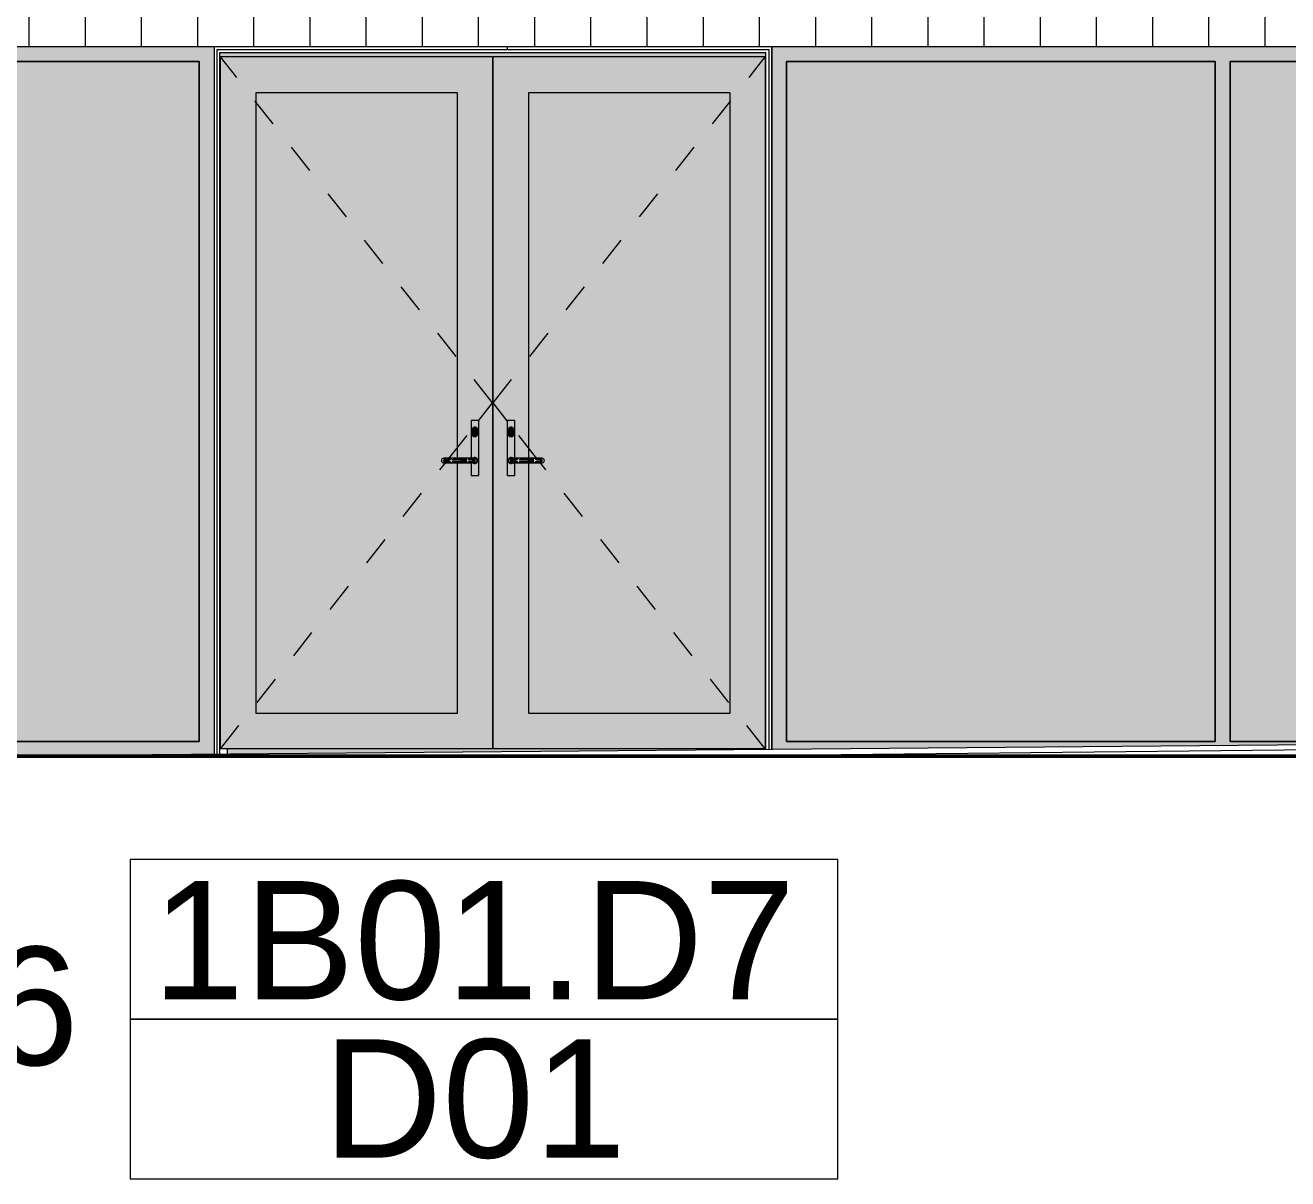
# Model space of a CAD drawing. Header units: metres. Extents: x -2362 to -2010, y -1 to 30.
# Drawn here: x -2330.793 to -2326.523, y 3.811 to 7.712 of the extents above; entities that cross this region are included whole.
import ezdxf

# ---------------------------------------------------------------- set-up
doc = ezdxf.new("R2010")
doc.units = ezdxf.units.M
doc.linetypes.add('AEC_Center', pattern=[0.024, 0.012, -0.004, 0.004, -0.004])
doc.linetypes.add('Dash Small', pattern=[0.009, 0.003, -0.0015, 0.003, -0.0015])
for name, color, linetype, lineweight in [('A-DETL', 90, 'Continuous', 50), ('A-DOOR', 31, 'Continuous', 5), ('A-DOOR-FRAM', 31, 'Continuous', 5), ('A-DOOR-GLAZ', 31, 'Continuous', 5), ('A-DOOR-IDEN', 31, 'Continuous', 5), ('A-FLOR', 192, 'Continuous', 5), ('A-FLOR-LEVL', 51, 'Continuous', 5), ('A-GLAZ', 151, 'Continuous', 5), ('A-GLAZ-IDEN', 152, 'Continuous', 5), ('A-WALL', 113, 'Continuous', 5), ('A-WALL-PATT', 111, 'Continuous', 5), ('S-BEAM', 12, 'Continuous', 5)]:
    doc.layers.add(name, color=color, linetype=linetype, lineweight=lineweight)
doc.styles.add('Arial_2', font='arial.ttf', dxfattribs={"height": 0.4})

# ---------------------------------------------------------------- blocks, each defined once
blk = doc.blocks.new('X_Door-Panel-Hinge-Standard - Standard-3272678-SOUTH EAST - PART B')
at = {"layer": 'A-DOOR'}
h = blk.add_hatch(color=256, dxfattribs=at)
h.paths.add_polyline_path([(-2348.109, 5.265), (-2347.5766, 5.265), (-2347.5766, 7.605), (-2348.4966, 7.605), (-2348.4966, 5.265), (-2348.2262, 5.265)])
h.paths.add_polyline_path([(-2347.6966, 5.385), (-2348.3766, 5.385), (-2348.3766, 6.2323), (-2348.4236, 6.2303), (-2348.4246, 6.19), (-2348.4496, 6.191), (-2348.4486, 6.375), (-2348.4236, 6.374), (-2348.4233, 6.2475), (-2348.4096, 6.2477), (-2348.3766, 6.2477), (-2348.3766, 7.485), (-2347.6966, 7.485), (-2347.6966, 5.4777)])
h.paths.add_polyline_path([(-2348.4366, 6.23), (-2348.4298, 6.2332), (-2348.4392, 6.2347), (-2348.4392, 6.2457), (-2348.4316, 6.2487), (-2348.4392, 6.2497), (-2348.4453, 6.245), (-2348.4463, 6.2374), (-2348.4416, 6.2313), (-2348.4392, 6.2303)])
h.paths.add_polyline_path([(-2348.4096, 6.2331), (-2348.4107, 6.2457), (-2348.4154, 6.24), (-2348.4107, 6.2343)])
h.paths.add_polyline_path([(-2348.4466, 6.343), (-2348.4468, 6.3501), (-2348.4469, 6.3456)])
at = {"layer": 'A-DOOR-GLAZ'}
h = blk.add_hatch(color=256, dxfattribs=at)
h.paths.add_polyline_path([(-2348.3434, 5.385), (-2347.6966, 5.385), (-2347.6966, 7.485), (-2348.3766, 7.485), (-2348.3766, 6.2477), (-2348.3318, 6.2468), (-2348.3283, 6.24), (-2348.3324, 6.2321), (-2348.3411, 6.2339), (-2348.3529, 6.2329), (-2348.3766, 6.2323), (-2348.3766, 5.385)])
h.paths.add_polyline_path([(-2348.3586, 6.2331), (-2348.3529, 6.24), (-2348.3586, 6.244), (-2348.3586, 6.2343)])
at = {"layer": 'A-DOOR', "linetype": 'Dash Small'}
for p, q in [((-2348.4966, 6.435), (-2347.5766, 7.605)), ((-2348.4491, 6.3745), (-2348.4966, 6.435)), ((-2348.3485, 6.2466), (-2348.4236, 6.3422)), ((-2347.5766, 5.265), (-2348.3382, 6.2336))]:
    blk.add_line(p, q, dxfattribs=at)
at = {"layer": 'A-DOOR'}
for p, q in [((-2348.4966, 5.265), (-2348.4966, 7.605)), ((-2347.5766, 7.605), (-2348.4966, 7.605)), ((-2347.5766, 7.605), (-2347.5766, 5.265)), ((-2348.3766, 7.485), (-2347.6966, 7.485)), ((-2348.3766, 6.2477), (-2348.3766, 7.485)), ((-2347.6966, 7.485), (-2347.6966, 5.385)), ((-2348.3766, 5.385), (-2348.3766, 6.2326)), ((-2347.6966, 5.385), (-2348.3766, 5.385)), ((-2347.5766, 5.265), (-2348.4966, 5.265))]:
    blk.add_line(p, q, dxfattribs=at)
blk = doc.blocks.new('X_Door-Panel-Hinge-Standard - Standard-3272745-SOUTH EAST - PART B')
at = {"layer": 'A-DOOR'}
h = blk.add_hatch(color=256, dxfattribs=at)
h.paths.add_polyline_path([(-2329.592, 5.265), (-2329.2126, 5.265), (-2329.2126, 7.605), (-2330.1326, 7.605), (-2330.1326, 5.265), (-2329.7092, 5.265)])
h.paths.add_polyline_path([(-2329.3326, 5.385), (-2330.0126, 5.385), (-2330.0126, 7.485), (-2329.3326, 7.485), (-2329.3326, 6.2477), (-2329.2856, 6.2479), (-2329.2846, 6.375), (-2329.2596, 6.374), (-2329.2606, 6.19), (-2329.2856, 6.191), (-2329.2868, 6.2324), (-2329.2996, 6.2323), (-2329.3326, 6.23), (-2329.3326, 5.4777)])
h.paths.add_polyline_path([(-2329.2726, 6.23), (-2329.2655, 6.2329), (-2329.2626, 6.24), (-2329.2655, 6.2471), (-2329.2726, 6.25), (-2329.2794, 6.2468), (-2329.27, 6.2453), (-2329.2701, 6.2343), (-2329.2776, 6.2313), (-2329.2752, 6.2303)])
h.paths.add_polyline_path([(-2329.2996, 6.2331), (-2329.2939, 6.24), (-2329.2996, 6.244), (-2329.2996, 6.2343)])
h.paths.add_polyline_path([(-2329.2676, 6.3223), (-2329.2629, 6.3284), (-2329.2655, 6.3259), (-2329.2667, 6.3239)])
h.paths.add_polyline_path([(-2329.2826, 6.343), (-2329.2831, 6.353), (-2329.2828, 6.3456)])
h.paths.add_polyline_path([(-2329.2639, 6.348), (-2329.27, 6.3527), (-2329.27, 6.3505), (-2329.2655, 6.3487)])
at = {"layer": 'A-DOOR-GLAZ'}
h = blk.add_hatch(color=256, dxfattribs=at)
h.paths.add_polyline_path([(-2329.8263, 5.385), (-2329.3326, 5.385), (-2329.3326, 6.2323), (-2329.3774, 6.2332), (-2329.3809, 6.24), (-2329.3768, 6.2479), (-2329.3681, 6.2461), (-2329.3563, 6.2471), (-2329.3326, 6.2477), (-2329.3326, 7.485), (-2330.0126, 7.485), (-2330.0126, 5.385)])
h.paths.add_polyline_path([(-2329.3506, 6.2331), (-2329.3516, 6.2457), (-2329.3563, 6.24), (-2329.3516, 6.2343)])
at = {"layer": 'A-DOOR', "linetype": 'Dash Small'}
for p, q in [((-2329.2126, 6.435), (-2330.1326, 7.605)), ((-2329.2601, 6.3745), (-2329.2126, 6.435)), ((-2329.3607, 6.2466), (-2329.2856, 6.3422)), ((-2330.1326, 5.265), (-2329.371, 6.2336))]:
    blk.add_line(p, q, dxfattribs=at)
at = {"layer": 'A-DOOR'}
for p, q in [((-2330.1326, 5.265), (-2330.1326, 7.605)), ((-2329.2126, 7.605), (-2330.1326, 7.605)), ((-2329.2126, 7.605), (-2329.2126, 5.265)), ((-2330.0126, 5.385), (-2330.0126, 7.485)), ((-2330.0126, 7.485), (-2329.3326, 7.485)), ((-2329.3326, 7.485), (-2329.3326, 6.2477)), ((-2329.3326, 6.2326), (-2329.3326, 5.385)), ((-2329.3326, 5.385), (-2330.0126, 5.385)), ((-2329.2126, 5.265), (-2330.1326, 5.265))]:
    blk.add_line(p, q, dxfattribs=at)
blk = doc.blocks.new('X_Door-Frame-Wood - Standard-V9-SOUTH EAST - PART B')
at = {"layer": 'A-DOOR-FRAM'}
for p, q in [((-2330.1546, 7.64), (-2330.1546, 5.2475)), ((-2330.1346, 5.2476), (-2330.1346, 7.62)), ((-2330.1346, 7.62), (-2328.2886, 7.62)), ((-2328.2886, 5.2635), (-2328.2886, 7.62)), ((-2328.2686, 7.64), (-2328.2686, 5.2636)), ((-2330.1096, 5.2478), (-2330.1096, 5.265))]:
    blk.add_line(p, q, dxfattribs=at)
blk = doc.blocks.new('X_Door-Handle-Lockwood 4800 Series Lever - Standard-764996-SOUTH EAST - PART B')
at = {"layer": 'A-DOOR'}
h = blk.add_hatch(color=256, dxfattribs=at)
h.paths.add_polyline_path([(-2329.2596, 6.374), (-2329.2655, 6.3239), (-2329.2726, 6.321), (-2329.2797, 6.3239), (-2329.2826, 6.331), (-2329.2828, 6.3456), (-2329.2813, 6.348), (-2329.2752, 6.3527), (-2329.2676, 6.3517), (-2329.2626, 6.3485), (-2329.2621, 6.3527)])
h.paths.add_polyline_path([(-2329.2606, 6.19), (-2329.2596, 6.191), (-2329.2606, 6.375), (-2329.2856, 6.374), (-2329.2856, 6.2475), (-2329.2776, 6.2487), (-2329.27, 6.2497), (-2329.2639, 6.245), (-2329.2629, 6.2374), (-2329.2676, 6.2313), (-2329.2752, 6.2303), (-2329.2856, 6.2325), (-2329.2846, 6.19)])
for points in [[(-2329.2726, 6.321), (-2329.2676, 6.3223), (-2329.2626, 6.331), (-2329.2639, 6.348), (-2329.2752, 6.3527), (-2329.2823, 6.3456), (-2329.2823, 6.3284), (-2329.2776, 6.3223)], [(-2329.3576, 6.24), (-2329.3546, 6.2421), (-2329.3506, 6.2469), (-2329.3776, 6.2463), (-2329.3809, 6.24), (-2329.3585, 6.24)], [(-2329.3768, 6.2321), (-2329.3699, 6.2337), (-2329.3576, 6.2329), (-2329.3516, 6.2343), (-2329.3585, 6.24), (-2329.3809, 6.24), (-2329.3774, 6.2332)], [(-2329.2996, 6.24), (-2329.2996, 6.2477), (-2329.3506, 6.2457), (-2329.3506, 6.24)], [(-2329.2996, 6.2323), (-2329.2996, 6.24), (-2329.3506, 6.2379), (-2329.3506, 6.2323)], [(-2329.2892, 6.2321), (-2329.2701, 6.2343), (-2329.2693, 6.24), (-2329.2956, 6.2379), (-2329.2996, 6.2331), (-2329.2933, 6.2325)], [(-2329.2881, 6.24), (-2329.2693, 6.24), (-2329.2701, 6.2457), (-2329.2933, 6.2475), (-2329.2985, 6.2457), (-2329.2939, 6.24)]]:
    blk.add_hatch(color=256, dxfattribs=at).paths.add_polyline_path(points)
for p, q in [((-2329.2856, 6.374), (-2329.2856, 6.2475)), ((-2329.2606, 6.375), (-2329.2846, 6.375)), ((-2329.2596, 6.191), (-2329.2596, 6.374)), ((-2329.2826, 6.343), (-2329.2826, 6.331)), ((-2329.2626, 6.331), (-2329.2626, 6.343)), ((-2329.2996, 6.248), (-2329.3506, 6.248)), ((-2329.3506, 6.232), (-2329.2996, 6.232)), ((-2329.2856, 6.2325), (-2329.2856, 6.191)), ((-2329.2846, 6.19), (-2329.2606, 6.19))]:
    blk.add_line(p, q, dxfattribs=at)
at = {"layer": 'A-DOOR', "flags": 128}
for points in [[(-2329.3506, 6.248), (-2329.3517, 6.248), (-2329.3528, 6.248), (-2329.3538, 6.248), (-2329.3549, 6.248), (-2329.356, 6.248), (-2329.357, 6.248), (-2329.3581, 6.248), (-2329.3591, 6.248), (-2329.3601, 6.248), (-2329.3611, 6.248), (-2329.3621, 6.248), (-2329.3631, 6.248), (-2329.364, 6.248), (-2329.3649, 6.248), (-2329.3658, 6.248), (-2329.3667, 6.248), (-2329.3676, 6.248), (-2329.3684, 6.248), (-2329.3692, 6.248), (-2329.37, 6.248), (-2329.3707, 6.248), (-2329.3714, 6.248), (-2329.3721, 6.248), (-2329.3727, 6.248), (-2329.3733, 6.248), (-2329.3739, 6.248), (-2329.3744, 6.248), (-2329.3749, 6.248), (-2329.3753, 6.248), (-2329.3758, 6.248), (-2329.3761, 6.248), (-2329.3765, 6.248), (-2329.3767, 6.248), (-2329.377, 6.248), (-2329.3772, 6.248), (-2329.3774, 6.248), (-2329.3775, 6.248), (-2329.3776, 6.248), (-2329.3776, 6.248)], [(-2329.2726, 6.248), (-2329.2726, 6.248), (-2329.2727, 6.248), (-2329.2728, 6.248), (-2329.2729, 6.248), (-2329.2731, 6.248), (-2329.2734, 6.248), (-2329.2736, 6.248), (-2329.274, 6.248), (-2329.2743, 6.248), (-2329.2747, 6.248), (-2329.2752, 6.248), (-2329.2756, 6.248), (-2329.2762, 6.248), (-2329.2767, 6.248), (-2329.2773, 6.248), (-2329.2779, 6.248), (-2329.2786, 6.248), (-2329.2793, 6.248), (-2329.28, 6.248), (-2329.2808, 6.248), (-2329.2816, 6.248), (-2329.2824, 6.248), (-2329.2832, 6.248), (-2329.2841, 6.248), (-2329.285, 6.248), (-2329.2859, 6.248), (-2329.2869, 6.248), (-2329.2878, 6.248), (-2329.2888, 6.248), (-2329.2898, 6.248), (-2329.2908, 6.248), (-2329.2919, 6.248), (-2329.2929, 6.248), (-2329.2939, 6.248), (-2329.295, 6.248), (-2329.2961, 6.248), (-2329.2971, 6.248), (-2329.2982, 6.248), (-2329.2993, 6.248), (-2329.2996, 6.248)], [(-2329.3776, 6.232), (-2329.3776, 6.232), (-2329.3775, 6.232), (-2329.3774, 6.232), (-2329.3772, 6.232), (-2329.3771, 6.232), (-2329.3768, 6.232), (-2329.3765, 6.232), (-2329.3762, 6.232), (-2329.3759, 6.232), (-2329.3755, 6.232), (-2329.375, 6.232), (-2329.3745, 6.232), (-2329.374, 6.232), (-2329.3735, 6.232), (-2329.3729, 6.232), (-2329.3723, 6.232), (-2329.3716, 6.232), (-2329.3709, 6.232), (-2329.3702, 6.232), (-2329.3694, 6.232), (-2329.3686, 6.232), (-2329.3678, 6.232), (-2329.367, 6.232), (-2329.3661, 6.232), (-2329.3652, 6.232), (-2329.3643, 6.232), (-2329.3633, 6.232), (-2329.3624, 6.232), (-2329.3614, 6.232), (-2329.3604, 6.232), (-2329.3594, 6.232), (-2329.3583, 6.232), (-2329.3573, 6.232), (-2329.3562, 6.232), (-2329.3552, 6.232), (-2329.3541, 6.232), (-2329.353, 6.232), (-2329.352, 6.232), (-2329.3509, 6.232), (-2329.3506, 6.232)], [(-2329.2996, 6.232), (-2329.2985, 6.232), (-2329.2974, 6.232), (-2329.2964, 6.232), (-2329.2953, 6.232), (-2329.2942, 6.232), (-2329.2932, 6.232), (-2329.2921, 6.232), (-2329.2911, 6.232), (-2329.2901, 6.232), (-2329.2891, 6.232), (-2329.2881, 6.232), (-2329.2871, 6.232), (-2329.2862, 6.232), (-2329.2853, 6.232), (-2329.2843, 6.232), (-2329.2835, 6.232), (-2329.2826, 6.232), (-2329.2818, 6.232), (-2329.281, 6.232), (-2329.2802, 6.232), (-2329.2795, 6.232), (-2329.2788, 6.232), (-2329.2781, 6.232), (-2329.2775, 6.232), (-2329.2769, 6.232), (-2329.2763, 6.232), (-2329.2758, 6.232), (-2329.2753, 6.232), (-2329.2748, 6.232), (-2329.2744, 6.232), (-2329.2741, 6.232), (-2329.2737, 6.232), (-2329.2734, 6.232), (-2329.2732, 6.232), (-2329.273, 6.232), (-2329.2728, 6.232), (-2329.2727, 6.232), (-2329.2726, 6.232), (-2329.2726, 6.232)]]:
    blk.add_lwpolyline(points, dxfattribs=at)
at = {"layer": 'A-DOOR'}
for centre, radius, start, end in [((-2329.2846, 6.374), 0.001, 90, 180), ((-2329.2606, 6.374), 0.001, 0, 90), ((-2329.2726, 6.343), 0.01, 360, 180), ((-2329.2726, 6.331), 0.01, 180, 0), ((-2329.2726, 6.331), 0.01, 195, 210), ((-2329.2726, 6.343), 0.01, 0, 120), ((-2329.2726, 6.331), 0.01, 240, 300), ((-2329.2726, 6.331), 0.01, 315, 0), ((-2329.2726, 6.343), 0.01, 0, 15), ((-2329.2726, 6.343), 0.01, 0, 15), ((-2329.3776, 6.24), 0.008, 90, 270), ((-2329.3776, 6.24), 0.008, 90, 180), ((-2329.3776, 6.24), 0.008, 180, 270), ((-2329.2726, 6.24), 0.01, 0, 135), ((-2329.2726, 6.24), 0.01, 225, 0), ((-2329.2726, 6.24), 0.008, 0, 120), ((-2329.2726, 6.24), 0.008, 240, 0), ((-2329.2726, 6.24), 0.008, 270, 90), ((-2329.2846, 6.191), 0.001, 180, 270), ((-2329.2606, 6.191), 0.001, 270, 0)]:
    blk.add_arc(centre, radius, start, end, dxfattribs=at)
blk = doc.blocks.new('X_Door-Handle-Lockwood 4800 Series Lever - Standard-765406-SOUTH EAST - PART B')
at = {"layer": 'A-DOOR'}
h = blk.add_hatch(color=256, dxfattribs=at)
h.paths.add_polyline_path([(-2348.4236, 6.374), (-2348.4296, 6.3239), (-2348.4366, 6.321), (-2348.4437, 6.3239), (-2348.4466, 6.331), (-2348.4476, 6.3527), (-2348.4453, 6.348), (-2348.4392, 6.3527), (-2348.4316, 6.3517), (-2348.4266, 6.3485), (-2348.4261, 6.3527)])
h.paths.add_polyline_path([(-2348.4246, 6.19), (-2348.4236, 6.191), (-2348.4236, 6.2325), (-2348.4316, 6.2313), (-2348.4392, 6.2303), (-2348.4453, 6.235), (-2348.4463, 6.2426), (-2348.4416, 6.2487), (-2348.434, 6.2497), (-2348.4236, 6.2475), (-2348.4246, 6.375), (-2348.4496, 6.374), (-2348.4486, 6.19)])
for points in [[(-2348.4366, 6.321), (-2348.4316, 6.3223), (-2348.4266, 6.331), (-2348.428, 6.348), (-2348.434, 6.3527), (-2348.4453, 6.348), (-2348.4466, 6.343), (-2348.4466, 6.331), (-2348.4416, 6.3223)], [(-2348.4211, 6.24), (-2348.4137, 6.2421), (-2348.4096, 6.2469), (-2348.4298, 6.2468), (-2348.4392, 6.2457), (-2348.4399, 6.24), (-2348.4271, 6.24)], [(-2348.42, 6.2321), (-2348.4107, 6.2343), (-2348.4154, 6.24), (-2348.4399, 6.24), (-2348.4392, 6.2343), (-2348.4211, 6.2322)], [(-2348.3586, 6.24), (-2348.3586, 6.2477), (-2348.4096, 6.2457), (-2348.4096, 6.24)], [(-2348.3586, 6.2323), (-2348.3586, 6.24), (-2348.4096, 6.2379), (-2348.4096, 6.2323)], [(-2348.3324, 6.2321), (-2348.3283, 6.24), (-2348.3546, 6.2379), (-2348.3586, 6.2331), (-2348.3347, 6.2331)], [(-2348.3472, 6.24), (-2348.3283, 6.24), (-2348.3324, 6.2479), (-2348.3393, 6.2463), (-2348.3507, 6.2472), (-2348.3576, 6.2457), (-2348.3507, 6.24)]]:
    blk.add_hatch(color=256, dxfattribs=at).paths.add_polyline_path(points)
for p, q in [((-2348.4496, 6.374), (-2348.4496, 6.191)), ((-2348.4246, 6.375), (-2348.4486, 6.375)), ((-2348.4236, 6.2475), (-2348.4236, 6.374)), ((-2348.4466, 6.343), (-2348.4466, 6.331)), ((-2348.4266, 6.331), (-2348.4266, 6.343)), ((-2348.3586, 6.248), (-2348.4096, 6.248)), ((-2348.4236, 6.191), (-2348.4236, 6.2325)), ((-2348.4096, 6.232), (-2348.3586, 6.232)), ((-2348.4486, 6.19), (-2348.4246, 6.19))]:
    blk.add_line(p, q, dxfattribs=at)
at = {"layer": 'A-DOOR', "flags": 128}
for points in [[(-2348.4096, 6.248), (-2348.4107, 6.248), (-2348.4118, 6.248), (-2348.4129, 6.248), (-2348.4139, 6.248), (-2348.415, 6.248), (-2348.4161, 6.248), (-2348.4171, 6.248), (-2348.4181, 6.248), (-2348.4191, 6.248), (-2348.4202, 6.248), (-2348.4211, 6.248), (-2348.4221, 6.248), (-2348.4231, 6.248), (-2348.424, 6.248), (-2348.4249, 6.248), (-2348.4258, 6.248), (-2348.4266, 6.248), (-2348.4274, 6.248), (-2348.4282, 6.248), (-2348.429, 6.248), (-2348.4297, 6.248), (-2348.4304, 6.248), (-2348.4311, 6.248), (-2348.4318, 6.248), (-2348.4324, 6.248), (-2348.4329, 6.248), (-2348.4334, 6.248), (-2348.4339, 6.248), (-2348.4344, 6.248), (-2348.4348, 6.248), (-2348.4352, 6.248), (-2348.4355, 6.248), (-2348.4358, 6.248), (-2348.436, 6.248), (-2348.4362, 6.248), (-2348.4364, 6.248), (-2348.4365, 6.248), (-2348.4366, 6.248), (-2348.4366, 6.248)], [(-2348.3316, 6.248), (-2348.3317, 6.248), (-2348.3317, 6.248), (-2348.3318, 6.248), (-2348.332, 6.248), (-2348.3322, 6.248), (-2348.3324, 6.248), (-2348.3327, 6.248), (-2348.333, 6.248), (-2348.3334, 6.248), (-2348.3338, 6.248), (-2348.3342, 6.248), (-2348.3347, 6.248), (-2348.3352, 6.248), (-2348.3358, 6.248), (-2348.3364, 6.248), (-2348.337, 6.248), (-2348.3376, 6.248), (-2348.3383, 6.248), (-2348.3391, 6.248), (-2348.3398, 6.248), (-2348.3406, 6.248), (-2348.3414, 6.248), (-2348.3423, 6.248), (-2348.3432, 6.248), (-2348.344, 6.248), (-2348.345, 6.248), (-2348.3459, 6.248), (-2348.3469, 6.248), (-2348.3479, 6.248), (-2348.3489, 6.248), (-2348.3499, 6.248), (-2348.3509, 6.248), (-2348.3519, 6.248), (-2348.353, 6.248), (-2348.354, 6.248), (-2348.3551, 6.248), (-2348.3562, 6.248), (-2348.3573, 6.248), (-2348.3583, 6.248), (-2348.3586, 6.248)], [(-2348.4366, 6.232), (-2348.4366, 6.232), (-2348.4365, 6.232), (-2348.4364, 6.232), (-2348.4363, 6.232), (-2348.4361, 6.232), (-2348.4359, 6.232), (-2348.4356, 6.232), (-2348.4353, 6.232), (-2348.4349, 6.232), (-2348.4345, 6.232), (-2348.4341, 6.232), (-2348.4336, 6.232), (-2348.4331, 6.232), (-2348.4325, 6.232), (-2348.4319, 6.232), (-2348.4313, 6.232), (-2348.4306, 6.232), (-2348.4299, 6.232), (-2348.4292, 6.232), (-2348.4284, 6.232), (-2348.4277, 6.232), (-2348.4268, 6.232), (-2348.426, 6.232), (-2348.4251, 6.232), (-2348.4242, 6.232), (-2348.4233, 6.232), (-2348.4224, 6.232), (-2348.4214, 6.232), (-2348.4204, 6.232), (-2348.4194, 6.232), (-2348.4184, 6.232), (-2348.4174, 6.232), (-2348.4163, 6.232), (-2348.4153, 6.232), (-2348.4142, 6.232), (-2348.4132, 6.232), (-2348.4121, 6.232), (-2348.411, 6.232), (-2348.4099, 6.232), (-2348.4096, 6.232)], [(-2348.3586, 6.232), (-2348.3576, 6.232), (-2348.3565, 6.232), (-2348.3554, 6.232), (-2348.3543, 6.232), (-2348.3533, 6.232), (-2348.3522, 6.232), (-2348.3512, 6.232), (-2348.3501, 6.232), (-2348.3491, 6.232), (-2348.3481, 6.232), (-2348.3471, 6.232), (-2348.3462, 6.232), (-2348.3452, 6.232), (-2348.3443, 6.232), (-2348.3434, 6.232), (-2348.3425, 6.232), (-2348.3417, 6.232), (-2348.3408, 6.232), (-2348.34, 6.232), (-2348.3393, 6.232), (-2348.3385, 6.232), (-2348.3378, 6.232), (-2348.3372, 6.232), (-2348.3365, 6.232), (-2348.3359, 6.232), (-2348.3354, 6.232), (-2348.3348, 6.232), (-2348.3343, 6.232), (-2348.3339, 6.232), (-2348.3335, 6.232), (-2348.3331, 6.232), (-2348.3328, 6.232), (-2348.3325, 6.232), (-2348.3322, 6.232), (-2348.332, 6.232), (-2348.3319, 6.232), (-2348.3317, 6.232), (-2348.3317, 6.232), (-2348.3316, 6.232)]]:
    blk.add_lwpolyline(points, dxfattribs=at)
at = {"layer": 'A-DOOR'}
for centre, radius, start, end in [((-2348.4486, 6.374), 0.001, 90, 180), ((-2348.4246, 6.374), 0.001, 0, 90), ((-2348.4366, 6.343), 0.01, 0, 180), ((-2348.4366, 6.343), 0.01, 60, 180), ((-2348.4366, 6.343), 0.01, 165, 180), ((-2348.4366, 6.343), 0.01, 165, 180), ((-2348.4366, 6.331), 0.01, 180, 0), ((-2348.4366, 6.331), 0.01, 180, 225), ((-2348.4366, 6.331), 0.01, 240, 300), ((-2348.4366, 6.343), 0.01, 0, 30), ((-2348.4366, 6.331), 0.01, 330, 345), ((-2348.4366, 6.343), 0.01, 0, 15), ((-2348.4366, 6.343), 0.01, 0, 15), ((-2348.4366, 6.24), 0.01, 45, 180), ((-2348.4366, 6.24), 0.01, 180, 315), ((-2348.4366, 6.24), 0.008, 90, 270), ((-2348.4366, 6.24), 0.008, 60, 180), ((-2348.4366, 6.24), 0.008, 180, 300), ((-2348.3316, 6.24), 0.008, 270, 90), ((-2348.3316, 6.24), 0.008, 0, 90), ((-2348.3316, 6.24), 0.008, 270, 0), ((-2348.4486, 6.191), 0.001, 180, 270), ((-2348.4246, 6.191), 0.001, 270, 0)]:
    blk.add_arc(centre, radius, start, end, dxfattribs=at)
blk = doc.blocks.new('Structural Framing 26 - Structural Framing 26-1480178-SOUTH EAST - PART B')
at = {"layer": 'S-BEAM'}
h = blk.add_hatch(color=256, dxfattribs=at)
h.paths.add_polyline_path([(-2329.2126, 7.6), (-2329.2106, 7.6), (-2329.2106, 7.605), (-2328.2906, 7.605), (-2328.2906, 7.62), (-2330.1346, 7.62), (-2330.1326, 7.605), (-2329.2126, 7.605)])
h.paths.add_polyline_path([(-2349.4186, 7.6), (-2349.4186, 7.605), (-2348.4986, 7.605), (-2348.4966, 7.605), (-2347.5766, 7.605), (-2347.5766, 7.62), (-2349.4206, 7.62), (-2349.4206, 7.6)])
h.paths.add_polyline_path([(-2308.9167, 7.6), (-2308.9187, 7.62), (-2310.7627, 7.62), (-2310.7607, 7.605), (-2309.8407, 7.605), (-2309.8387, 7.605), (-2308.9187, 7.605), (-2308.9187, 7.6)])
for p, q in [((-2330.1323, 7.6), (-2330.1348, 7.6)), ((-2329.2103, 7.6), (-2329.2129, 7.6)), ((-2328.2884, 7.6), (-2328.2909, 7.6))]:
    blk.add_line(p, q, dxfattribs=at)
blk = doc.blocks.new('Window Unit_4 Bay - 2400x3050-3455446-SOUTH EAST - PART B')
at = {"layer": 'A-GLAZ'}
h = blk.add_hatch(color=256, dxfattribs=at)
h.paths.add_polyline_path([(-2328.2686, 5.2636), (-2325.2436, 5.29), (-2325.2436, 7.59), (-2323.8186, 7.59), (-2323.8186, 5.3018), (-2323.7686, 5.3022), (-2323.7686, 7.59), (-2322.3186, 7.59), (-2322.3186, 5.3146), (-2322.2686, 5.3151), (-2322.2686, 7.64), (-2328.2686, 7.64), (-2328.2686, 5.29)])
h.paths.add_polyline_path([(-2325.8417, 5.29), (-2326.7186, 5.29), (-2326.7186, 7.59), (-2325.2936, 7.59), (-2325.2936, 5.29), (-2325.6073, 5.29)])
h.paths.add_polyline_path([(-2327.4824, 5.29), (-2328.2186, 5.29), (-2328.2186, 7.59), (-2326.7686, 7.59), (-2326.7686, 5.29), (-2327.0136, 5.29)])
h = blk.add_hatch(color=256, dxfattribs=at)
h.paths.add_polyline_path([(-2328.2186, 5.29), (-2326.7686, 5.29), (-2326.7686, 7.59), (-2328.2186, 7.59), (-2328.2186, 5.34)])
h.paths.add_polyline_path([(-2326.7186, 5.29), (-2325.2936, 5.29), (-2325.2936, 7.59), (-2326.7186, 7.59), (-2326.7186, 5.34)])
h.paths.add_polyline_path([(-2325.2436, 5.29), (-2324.9334, 5.2922), (-2323.8186, 5.3018), (-2323.8186, 7.59), (-2325.2436, 7.59), (-2325.2436, 5.34)])
h.paths.add_polyline_path([(-2323.7686, 5.3022), (-2322.3186, 5.3146), (-2322.3186, 7.59), (-2323.7686, 7.59), (-2323.7686, 5.34)])
for p, q in [((-2328.2686, 5.2636), (-2328.2686, 7.64)), ((-2328.2186, 7.59), (-2328.2186, 5.29)), ((-2328.2186, 7.59), (-2326.7686, 7.59)), ((-2326.7686, 7.59), (-2328.2186, 7.59)), ((-2328.2186, 5.29), (-2328.2186, 7.59)), ((-2326.7686, 5.29), (-2326.7686, 7.59)), ((-2326.7686, 7.59), (-2326.7686, 5.29)), ((-2326.7186, 7.59), (-2326.7186, 5.29)), ((-2326.7186, 7.59), (-2325.2936, 7.59)), ((-2325.2936, 7.59), (-2326.7186, 7.59)), ((-2326.7186, 5.29), (-2326.7186, 7.59)), ((-2328.2186, 5.29), (-2326.7686, 5.29)), ((-2326.7686, 5.29), (-2328.2186, 5.29)), ((-2326.7186, 5.29), (-2325.2936, 5.29)), ((-2325.2936, 5.29), (-2326.7186, 5.29))]:
    blk.add_line(p, q, dxfattribs=at)
blk = doc.blocks.new('Window Unit_1 Bay - 2400x1550-3460193-SOUTH EAST - PART B')
at = {"layer": 'A-GLAZ'}
h = blk.add_hatch(color=256, dxfattribs=at)
h.paths.add_polyline_path([(-2331.7046, 5.24), (-2330.7639, 5.2422), (-2330.1546, 5.2475), (-2330.1546, 7.64), (-2331.7046, 7.64), (-2331.7046, 5.2837)])
h.paths.add_polyline_path([(-2330.7639, 5.29), (-2331.6546, 5.29), (-2331.6546, 7.59), (-2330.2046, 7.59), (-2330.2046, 5.29), (-2330.2951, 5.29)])
blk.add_hatch(color=256, dxfattribs=at).paths.add_polyline_path([(-2330.7639, 5.29), (-2330.2046, 5.29), (-2330.2046, 7.59), (-2331.6546, 7.59), (-2331.6546, 5.29), (-2330.9983, 5.29)])
for p, q in [((-2331.7046, 5.24), (-2331.7046, 7.64)), ((-2330.1546, 7.64), (-2330.1546, 5.2475)), ((-2331.6546, 7.59), (-2331.6546, 5.29)), ((-2331.6546, 7.59), (-2330.2046, 7.59)), ((-2330.2046, 7.59), (-2331.6546, 7.59)), ((-2331.6546, 5.29), (-2331.6546, 7.59)), ((-2330.2046, 5.29), (-2330.2046, 7.59)), ((-2330.2046, 7.59), (-2330.2046, 5.29)), ((-2331.6546, 5.29), (-2330.2046, 5.29)), ((-2330.2046, 5.29), (-2331.6546, 5.29))]:
    blk.add_line(p, q, dxfattribs=at)
blk = doc.blocks.new('AA_DOOR_MARK _ TYPE MARK_HA2 - Mark _ Type Mark-1751130-SOUTH EAST - PART B')
at = {"layer": 'A-DOOR-IDEN'}
for p, q in [((-2328.0449, 4.891), (-2330.4388, 4.891)), ((-2330.4388, 4.891), (-2330.4388, 4.351)), ((-2328.0449, 4.351), (-2328.0449, 4.891)), ((-2330.4388, 4.351), (-2328.0449, 4.351)), ((-2328.0449, 4.351), (-2330.4388, 4.351)), ((-2330.4388, 4.351), (-2330.4388, 3.811)), ((-2328.0449, 3.811), (-2328.0449, 4.351)), ((-2330.4388, 3.811), (-2328.0449, 3.811))]:
    blk.add_line(p, q, dxfattribs=at)

msp = doc.modelspace()

# ---------------------------------------------------------------- hatches: boundary and pattern name
at = {"layer": 'A-WALL'}
h = msp.add_hatch(color=256, dxfattribs=at)
h.paths.add_polyline_path([(-2348.109, 5.24), (-2347.6874, 5.24), (-2347.6874, 5.265), (-2348.4966, 5.265), (-2348.4986, 5.265), (-2349.3956, 5.265), (-2349.3956, 5.24), (-2348.2262, 5.24)])
h.paths.add_polyline_path([(-2330.1096, 5.2478), (-2328.3136, 5.265), (-2329.2106, 5.265), (-2329.2126, 5.265), (-2330.1096, 5.265)])
at = {"layer": 'A-WALL-PATT'}
h = msp.add_hatch(dxfattribs=at)
h.set_pattern_fill('FP_1', color=256, style=0, pattern_type=2)
h.set_pattern_definition([(90, (-2302.85, 7.64), (-0.19, 1e-17), [])])
h.paths.add_polyline_path([(-2350.3277, 7.64), (-2343.5926, 7.64), (-2343.5926, 9.8551), (-2350.3277, 9.97), (-2350.3277, 7.8062)])
h.paths.add_polyline_path([(-2329.3576, 7.64), (-2321.0285, 7.64), (-2321.0285, 9.4701), (-2332.6485, 9.6683), (-2332.6485, 7.64), (-2330.2951, 7.64)])
h.paths.add_polyline_path([(-2343.4426, 7.64), (-2343.4026, 7.64), (-2343.4026, 9.8519), (-2343.4426, 9.8526), (-2343.4426, 7.8062)])
h.paths.add_polyline_path([(-2343.2526, 7.64), (-2338.2258, 7.64), (-2338.2258, 9.7635), (-2343.2526, 9.8493), (-2343.2526, 7.8062)])
h.paths.add_polyline_path([(-2332.7985, 7.64), (-2332.7985, 9.6709), (-2332.8385, 9.6716), (-2332.8385, 7.64)])
h.paths.add_polyline_path([(-2332.9885, 7.64), (-2332.9885, 9.6742), (-2337.8858, 9.7577), (-2337.8858, 7.64), (-2333.1078, 7.64)])
h.paths.add_polyline_path([(-2314.5908, 7.64), (-2305.1678, 7.64), (-2305.1678, 9.1994), (-2314.9279, 9.3659), (-2314.9279, 7.64), (-2314.8252, 7.64)])
h.paths.add_polyline_path([(-2315.0779, 7.64), (-2315.0779, 9.3685), (-2315.1179, 9.3692), (-2315.1179, 7.64)])
h.paths.add_polyline_path([(-2315.2679, 7.64), (-2315.2679, 9.3717), (-2320.6885, 9.4642), (-2320.6885, 7.64), (-2315.294, 7.64)])
h.paths.add_polyline_path([(-2338.0358, 7.64), (-2338.0358, 9.7603), (-2338.0758, 9.761), (-2338.0758, 7.64)])
h.paths.add_polyline_path([(-2320.8785, 7.64), (-2320.8385, 7.64), (-2320.8385, 9.4668), (-2320.8785, 9.4675), (-2320.8785, 7.7179)])
h.paths.add_polyline_path([(-2302.7425, 7.64), (-2302.7425, 9.158), (-2304.8278, 9.1936), (-2304.8278, 7.64), (-2303.1056, 7.64)])
h.paths.add_polyline_path([(-2304.9778, 7.64), (-2304.9778, 9.1961), (-2305.0178, 9.1968), (-2305.0178, 7.64), (-2304.9807, 7.64)])
h = msp.add_hatch(dxfattribs=at)
h.set_pattern_fill('FP_2', color=256, style=0, pattern_type=2)
h.set_pattern_definition([(90, (-2353.164, 5.24), (-1.2, 7e-17), []), (180, (-2353.164, 5.24), (-4e-16, -3), [])])
h.paths.add_polyline_path([(-2349.4406, 5.24), (-2349.4306, 5.24), (-2349.4306, 7.63), (-2347.5646, 7.63), (-2347.5646, 5.24), (-2347.5546, 5.24), (-2347.5546, 7.64), (-2349.4406, 7.64), (-2349.4406, 5.4777)])
h.paths.add_polyline_path([(-2336.6237, 5.24), (-2332.9885, 5.24), (-2332.9885, 7.64), (-2337.8858, 7.64), (-2337.8858, 5.24), (-2336.8581, 5.24)])
h.paths.add_polyline_path([(-2331.8187, 5.24), (-2331.7046, 5.24), (-2331.7046, 7.64), (-2332.6485, 7.64), (-2332.6485, 5.24), (-2331.9359, 5.24)])
h.paths.add_polyline_path([(-2344.5046, 5.24), (-2343.5926, 5.24), (-2343.5926, 7.64), (-2344.5046, 7.64), (-2344.5046, 5.4777)])
h.paths.add_polyline_path([(-2332.8385, 5.24), (-2332.7985, 5.24), (-2332.7985, 7.64), (-2332.8385, 7.64), (-2332.8385, 5.2837)])
h.paths.add_polyline_path([(-2338.0758, 5.24), (-2338.0358, 5.24), (-2338.0358, 7.64), (-2338.0758, 7.64), (-2338.0758, 5.2837)])
h.paths.add_polyline_path([(-2338.2258, 5.24), (-2338.2258, 7.64), (-2343.2526, 7.64), (-2343.2526, 5.24), (-2338.2645, 5.24)])
h.paths.add_polyline_path([(-2343.4426, 5.24), (-2343.4026, 5.24), (-2343.4026, 7.64), (-2343.4426, 7.64), (-2343.4426, 5.2837)])
h.paths.add_polyline_path([(-2330.1546, 5.2475), (-2330.1446, 5.2475), (-2330.1446, 7.63), (-2328.2786, 7.63), (-2328.2786, 5.2635), (-2328.2686, 5.2636), (-2328.2686, 7.64), (-2330.1546, 7.64), (-2330.1546, 5.29)])
h.paths.add_polyline_path([(-2302.9168, 5.2606), (-2302.9168, 7.64), (-2304.8278, 7.64), (-2304.8278, 5.2715), (-2302.9421, 5.2608)])
h.paths.add_polyline_path([(-2304.9778, 5.2724), (-2304.9778, 7.64), (-2305.0178, 7.64), (-2305.0178, 5.2726), (-2304.9807, 5.2724)])
h.paths.add_polyline_path([(-2305.1678, 5.2734), (-2305.1678, 7.64), (-2305.8467, 7.64), (-2305.8467, 5.2773), (-2305.2151, 5.2737)])
h.paths.add_polyline_path([(-2318.4635, 5.29), (-2318.4635, 5.9258), (-2318.7535, 5.9278), (-2318.7535, 6.0458), (-2318.0535, 6.0437), (-2318.0535, 5.9258), (-2318.3435, 5.9258), (-2318.3435, 5.29), (-2316.8583, 5.29), (-2316.8583, 5.34), (-2315.2679, 5.3309), (-2315.2679, 7.64), (-2320.6885, 7.64), (-2320.6885, 5.3286), (-2319.3583, 5.34), (-2319.3583, 5.29), (-2318.5755, 5.29)])
h.paths.add_polyline_path([(-2308.8967, 5.2947), (-2308.8967, 7.64), (-2310.7827, 7.64), (-2310.7825, 5.3054), (-2310.7727, 5.3053), (-2310.7727, 7.63), (-2308.9067, 7.63), (-2308.9067, 5.2947), (-2308.897, 5.2947)])
h.paths.add_polyline_path([(-2322.2686, 5.3151), (-2321.0285, 5.3257), (-2321.0285, 7.64), (-2322.2686, 7.64), (-2322.2686, 5.34)])
h.paths.add_polyline_path([(-2313.8327, 5.3228), (-2313.8327, 7.64), (-2314.9279, 7.64), (-2314.9279, 5.329), (-2313.8877, 5.3231)])
h.paths.add_polyline_path([(-2320.8785, 5.327), (-2320.8385, 5.3273), (-2320.8385, 7.64), (-2320.8785, 7.64), (-2320.8785, 5.34)])
h.paths.add_polyline_path([(-2315.0779, 5.3299), (-2315.0779, 7.64), (-2315.1179, 7.64), (-2315.1179, 5.3301)])

# ---------------------------------------------------------------- linework, layer by layer
at = {"layer": 'A-DETL'}
msp.add_line((-2301.9402, 5.24), (-2350.3277, 5.24), dxfattribs=at)
at = {"layer": 'A-FLOR'}
for p in [(-2331.0249, 5.24), (-2328.5688, 5.24)]:
    msp.add_line(p, (-2319.3583, 5.34), dxfattribs=at)
at = {"layer": 'A-FLOR-LEVL', "linetype": 'AEC_Center'}
for p, q in [((-2360.8661, 7.64), (-2294.2386, 7.64)), ((-2360.8661, 5.24), (-2294.2386, 5.24))]:
    msp.add_line(p, q, dxfattribs=at)
at = {"layer": 'A-WALL'}
for p, q in [((-2332.6485, 7.64), (-2321.0285, 7.64)), ((-2330.1546, 7.64), (-2330.1546, 5.2475)), ((-2330.1446, 7.63), (-2328.2786, 7.63)), ((-2330.1446, 5.2475), (-2330.1446, 7.63)), ((-2328.2786, 7.63), (-2328.2786, 5.2635)), ((-2328.2686, 5.2636), (-2328.2686, 7.64))]:
    msp.add_line(p, q, dxfattribs=at)

# ---------------------------------------------------------------- block references
at = {"layer": 'A-DOOR'}
for name, p in [('X_Door-Panel-Hinge-Standard - Standard-3272745-SOUTH EAST - PART B', (0, 0)), ('X_Door-Panel-Hinge-Standard - Standard-3272678-SOUTH EAST - PART B', (19.286, 0)), ('X_Door-Handle-Lockwood 4800 Series Lever - Standard-764996-SOUTH EAST - PART B', (0, 0)), ('X_Door-Handle-Lockwood 4800 Series Lever - Standard-765406-SOUTH EAST - PART B', (19.286, 0))]:
    msp.add_blockref(name, p, dxfattribs=at)
at = {"layer": 'A-DOOR-FRAM'}
msp.add_blockref('X_Door-Frame-Wood - Standard-V9-SOUTH EAST - PART B', (0, 0), dxfattribs=at)
at = {"layer": 'A-DOOR-IDEN'}
msp.add_blockref('AA_DOOR_MARK _ TYPE MARK_HA2 - Mark _ Type Mark-1751130-SOUTH EAST - PART B', (0, 0), dxfattribs=at)
at = {"layer": 'A-GLAZ'}
for name in ['Window Unit_1 Bay - 2400x1550-3460193-SOUTH EAST - PART B', 'Window Unit_4 Bay - 2400x3050-3455446-SOUTH EAST - PART B']:
    msp.add_blockref(name, (0, 0), dxfattribs=at)
at = {"layer": 'S-BEAM'}
msp.add_blockref('Structural Framing 26 - Structural Framing 26-1480178-SOUTH EAST - PART B', (0, 0), dxfattribs=at)

# ---------------------------------------------------------------- texts
at = {"layer": 'A-DOOR-IDEN', "char_height": 0.4, "attachment_point": 1, "style": 'Arial_2'}
for s, insert, width in [('1B01.D7', (-2330.3636, 4.8178), 2.69367), ('D01', (-2329.7863, 4.2825), 1.266666)]:
    msp.add_mtext(s, dxfattribs=dict(at, insert=insert, width=width))
at = {"layer": 'A-GLAZ-IDEN', "insert": (-2332.9105, 4.5954), "char_height": 0.4, "width": 2.870041, "attachment_point": 1, "style": 'Arial_2'}
msp.add_mtext('1B01.W6', dxfattribs=at)

doc.saveas('drawing.dxf')
